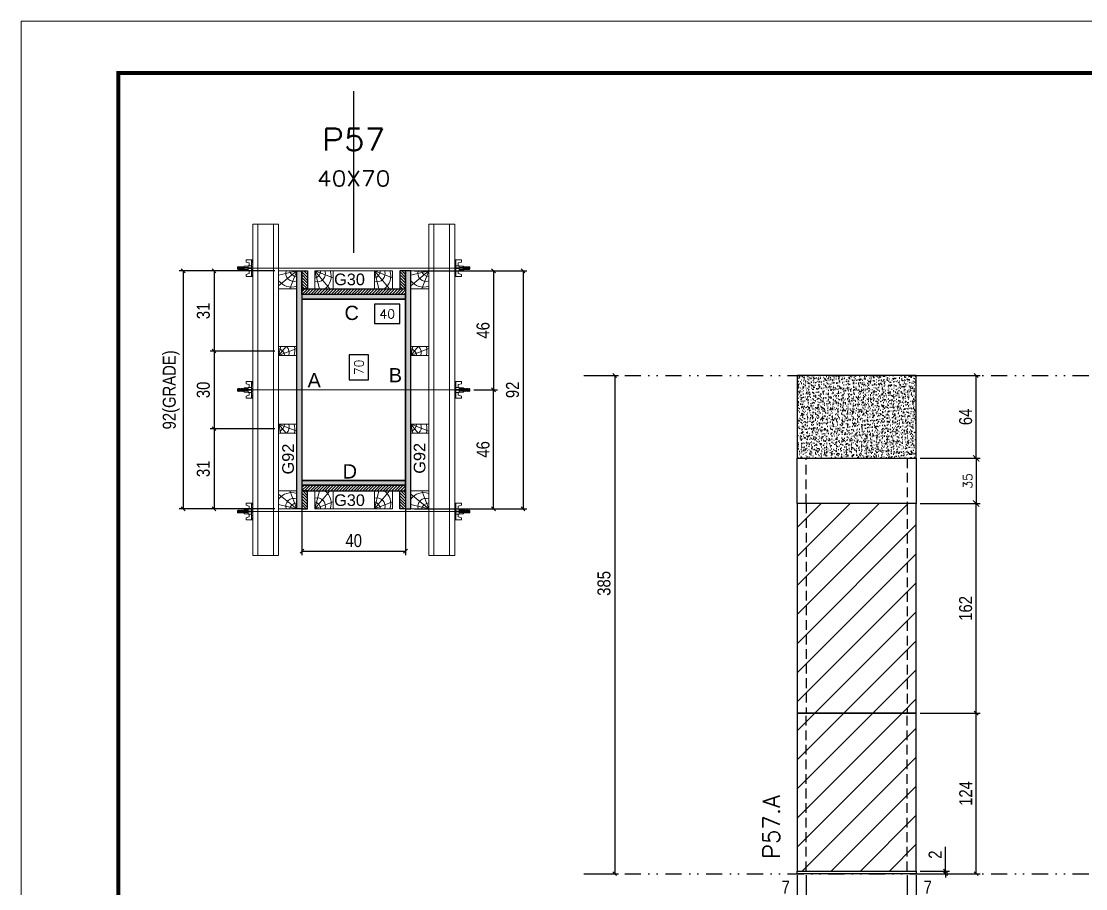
# Model space of a CAD drawing. Extents: x 1945 to 10875, y -3405 to 3369.
# Drawn here: x 5129 to 5951, y -1876 to -1206 of the extents above; entities that cross this region are included whole.
import ezdxf
from ezdxf.enums import TextEntityAlignment as Align

# ---------------------------------------------------------------- set-up
doc = ezdxf.new("R2010")
doc.units = 0
for name, pattern in [('DASHED', [0.75, 0.5, -0.25]), ('DIVIDE2', [0.625, 0.25, -0.125, 0, -0.125, 0, -0.125]), ('HIDDEN', [0.375, 0.25, -0.125])]:
    doc.linetypes.add(name, pattern=pattern)
for name, color, linetype in [('CHAPA', 1, 'Continuous'), ('COTA', 241, 'Continuous'), ('cotas', 4, 'Continuous'), ('FUNDOS', 1, 'Continuous'), ('MEIO_PONT', 93, 'Continuous'), ('Nível', 160, 'Continuous'), ('Painéis', 200, 'Continuous'), ('SARRAFO', 251, 'Continuous'), ('Sarrafo de Pressão', 42, 'HIDDEN'), ('Texto de Titulo', 7, 'Continuous'), ('Texto Qtd Sarr', 242, 'Continuous'), ('TEXTO_GERAL', 7, 'Continuous')]:
    doc.layers.add(name, color=color, linetype=linetype)
for name, color, linetype, lineweight in [('Folhas', 255, 'Continuous', 9), ('Hachura', 251, 'Continuous', 9), ('Madeira', 126, 'Continuous', 18), ('Perfil Metálico', 224, 'Continuous', 18), ('SARRAFO DE PRESSAO', 251, 'DASHED', 9), ('Texto Seção', 7, 'Continuous', 15)]:
    doc.layers.add(name, color=color, linetype=linetype, lineweight=lineweight)
doc.styles.add('ARIAL', font='arial.ttf')
doc.styles.add('COTA TECNICA', font='techl___.ttf', dxfattribs={"height": 10})
doc.styles.add('COTA TECNICA 2X', font='techl___.ttf', dxfattribs={"height": 10})
doc.styles.add('COTA TECNICA-50', font='techl___.ttf', dxfattribs={"height": 10})
doc.styles.add('REGUA-120', font='ROMANS.shx', dxfattribs={"height": 15})
doc.styles.add('ROMANS', font='romans.shx')
doc.styles.add('SANSSERIF', font='sas_____.pfb')
doc.dimstyles.new('COTA PAINEL-50', dxfattribs={"dimtxt": 10, "dimasz": 3, "dimexe": 3, "dimexo": 3, "dimgap": 3, "dimtad": 1, "dimdec": 1, "dimzin": 12, "dimdsep": 46, "dimtxsty": 'COTA TECNICA-50', "dimblk1": 'OBLIQUE', "dimblk2": 'OBLIQUE', "dimsah": 1, "dimcen": 0.9, "dimclrd": 4, "dimclre": 4, "dimclrt": 240, "dimadec": 1, "dimazin": 3, "dimtfac": 1, "dimtdec": 1, "dimtmove": 0, "dimatfit": 3, "dimfxl": 1, "dimtolj": 1, "dimtzin": 12, "dimarcsym": 0})
doc.dimstyles.new('Cota Paínel', dxfattribs={"dimtxt": 7, "dimasz": 5, "dimexe": 3, "dimexo": 3, "dimgap": 3, "dimtad": 1, "dimdec": 1, "dimzin": 12, "dimdsep": 46, "dimtxsty": 'ROMANS', "dimblk": 'ARCHTICK', "dimcen": 0, "dimclrd": 4, "dimclre": 4, "dimclrt": 1, "dimadec": 1, "dimazin": 3, "dimtfac": 1, "dimtdec": 1, "dimtmove": 0, "dimatfit": 3, "dimldrblk": 'OBLIQUE', "dimfxl": 1, "dimtolj": 1, "dimtzin": 12, "dimarcsym": 0})
doc.dimstyles.new('PAINEL', dxfattribs={"dimtxt": 10, "dimasz": 3, "dimexe": 3, "dimexo": 3, "dimgap": 3, "dimtad": 1, "dimdec": 1, "dimzin": 12, "dimdsep": 46, "dimtxsty": 'COTA TECNICA', "dimblk1": 'OBLIQUE', "dimblk2": 'OBLIQUE', "dimsah": 1, "dimcen": 0.9, "dimclrd": 4, "dimclre": 4, "dimclrt": 240, "dimadec": 1, "dimazin": 3, "dimtfac": 1, "dimtdec": 1, "dimtmove": 0, "dimatfit": 3, "dimfxl": 1, "dimtolj": 1, "dimtzin": 12, "dimarcsym": 0})
doc.dimstyles.new('SECAO PILAR', dxfattribs={"dimtxt": 10, "dimasz": 3, "dimexe": 3, "dimexo": 3, "dimgap": 3, "dimtad": 1, "dimdec": 1, "dimlfac": 0.5, "dimzin": 12, "dimdsep": 46, "dimtxsty": 'COTA TECNICA 2X', "dimblk1": 'OBLIQUE', "dimblk2": 'OBLIQUE', "dimsah": 1, "dimcen": 0.9, "dimclrd": 256, "dimclre": 256, "dimclrt": 256, "dimadec": 1, "dimazin": 3, "dimtfac": 1, "dimtdec": 1, "dimtmove": 0, "dimatfit": 3, "dimfxl": 1, "dimtolj": 1, "dimtzin": 12, "dimarcsym": 0})
doc.dimstyles.new('SECÇÃO 2', dxfattribs={"dimtxt": 7, "dimasz": 6, "dimexe": 0.18, "dimexo": 2, "dimgap": -4, "dimtad": 3, "dimdec": 1, "dimlfac": 0.5, "dimzin": 12, "dimdsep": 46, "dimtxsty": 'ROMANS', "dimblk": 'ARCHTICK', "dimcen": 0.09, "dimse1": 1, "dimse2": 1, "dimsd1": 1, "dimsd2": 1, "dimclrd": 180, "dimclre": 5, "dimclrt": 1, "dimadec": 0, "dimazin": 3, "dimtfac": 1, "dimtdec": 1, "dimtofl": 0, "dimtmove": 0, "dimatfit": 3, "dimldrblk": 'ARCHTICK', "dimfxl": 1, "dimtolj": 1, "dimtzin": 0, "dimarcsym": 0})
pattern_1 = [(45, (-125490.793, -33000.405), (-11.2253202, 11.2253202), [])]

# ---------------------------------------------------------------- blocks, each defined once
blk = doc.blocks.new('9999999999')
at = {"layer": 'Folhas'}
blk.add_lwpolyline([(98138.98, 34190.21), (99623.98, 34190.21), (99623.98, 35240.21), (98138.98, 35240.21)], close=True, dxfattribs=at)
at = {"layer": 'Folhas', "color": 30, "const_width": 3}
blk.add_lwpolyline([(98213.98, 34230.21), (99583.98, 34230.21), (99583.98, 35200.21), (98213.98, 35200.21)], close=True, dxfattribs=at)
blk = doc.blocks.new('titulo1')
at = {"layer": 'Defpoints', "color": 252, "linetype": 'HIDDEN', "ltscale": 2}
blk.add_line((0, 0), (0, 125), dxfattribs=at)
at = {"layer": 'Defpoints', "style": 'ROMANS', "oblique": 15}
blk.add_attdef('FOLHA', text='', height=10, dxfattribs=at).set_placement((0, 15.58), align=Align.MIDDLE_CENTER)
at = {"layer": 'Texto Qtd Sarr', "color": 3, "style": 'ROMANS', "oblique": 15}
for tag, height, p in [('TITULO', 17, (0, 71.45)), ('SEÇÃO', 12, (0, 41.55))]:
    blk.add_attdef(tag, text='', height=height, dxfattribs=at).set_placement(p, align=Align.MIDDLE_CENTER)
blk = doc.blocks.new('_Oblique')
at = {"color": 0, "linetype": 'ByBlock', "lineweight": -2}
blk.add_line((-0.5, -0.5), (0.5, 0.5), dxfattribs=at)
blk = doc.blocks.new('*D317')
at = {"layer": 'cotas', "color": 4, "linetype": 'ByBlock', "lineweight": -2, "transparency": 16777216}
for p, q in [((5566.36, -1479.64), (5590.08, -1479.64)), ((5587.08, -1479.64), (5587.08, -1864.64)), ((5566.36, -1864.64), (5590.08, -1864.64))]:
    blk.add_line(p, q, dxfattribs=at)
at = {"layer": 'Defpoints', "color": 0, "linetype": 'ByBlock', "transparency": 16777216}
for p in [(5563.36, -1479.64), (5563.36, -1864.64), (5587.08, -1864.64)]:
    blk.add_point(p, dxfattribs=at)
at = {"layer": 'cotas', "color": 4, "linetype": 'ByBlock', "lineweight": -2, "transparency": 16777216, "xscale": 3, "yscale": 3, "zscale": 3}
for p, rotation in [((5587.08, -1479.64), 90), ((5587.08, -1864.64), 270)]:
    blk.add_blockref('_Oblique', p, dxfattribs=dict(at, rotation=rotation))
at = {"layer": 'cotas', "color": 240, "linetype": 'ByBlock', "transparency": 16777216, "insert": (5578.84, -1640.3), "char_height": 10, "attachment_point": 5, "rotation": 90, "style": 'COTA TECNICA'}
blk.add_mtext('\\A1;385', dxfattribs=at)
blk = doc.blocks.new('*D90')
at = {"layer": 'COTA', "color": 180, "lineweight": -2, "transparency": 16777216}
for p, q in [((5397.01, -1463.71), (5382.01, -1463.71)), ((5382.01, -1463.71), (5382.01, -1483.05)), ((5397.01, -1483.05), (5397.01, -1463.71)), ((5382.01, -1483.05), (5397.01, -1483.05))]:
    blk.add_line(p, q, dxfattribs=at)
at = {"layer": 'Defpoints', "color": 0, "transparency": 16777216}
for p in [(5345.5, -1420.75), (5345.5, -1560.75), (5401.01, -1560.75)]:
    blk.add_point(p, dxfattribs=at)
at = {"layer": 'COTA', "color": 1, "transparency": 16777216, "insert": (5389.51, -1473.38), "char_height": 7, "attachment_point": 5, "rotation": 90, "style": 'ROMANS'}
blk.add_mtext('\\A1;70', dxfattribs=at)
blk = doc.blocks.new('_ArchTick')
at = {"color": 0, "linetype": 'ByBlock', "const_width": 0.15}
blk.add_lwpolyline([(-0.5, -0.5), (0.5, 0.5)], dxfattribs=at)
blk = doc.blocks.new('*D91')
at = {"layer": 'COTA', "lineweight": -2, "transparency": 16777216}
for p, q in [((5432.5, -1398.75), (5519.28, -1398.75)), ((5516.28, -1398.75), (5516.28, -1582.75)), ((5432.5, -1582.75), (5519.28, -1582.75))]:
    blk.add_line(p, q, dxfattribs=at)
at = {"layer": 'Defpoints', "color": 0, "transparency": 16777216}
for p in [(5429.5, -1398.75), (5429.5, -1582.75), (5516.28, -1582.75)]:
    blk.add_point(p, dxfattribs=at)
at = {"layer": 'COTA', "lineweight": -2, "transparency": 16777216, "xscale": 3, "yscale": 3, "zscale": 3}
for p, rotation in [((5516.28, -1398.75), 90), ((5516.28, -1582.75), 270)]:
    blk.add_blockref('_Oblique', p, dxfattribs=dict(at, rotation=rotation))
at = {"layer": 'COTA', "transparency": 16777216, "insert": (5508.19, -1490.75), "char_height": 10, "attachment_point": 5, "rotation": 90, "style": 'COTA TECNICA 2X'}
blk.add_mtext('\\A1;92', dxfattribs=at)
blk = doc.blocks.new('*D92')
at = {"layer": 'COTA', "lineweight": -2, "transparency": 16777216}
for p, q in [((5466.5, -1398.75), (5496.51, -1398.75)), ((5493.51, -1398.75), (5493.51, -1490.75)), ((5478.3, -1490.75), (5496.51, -1490.75))]:
    blk.add_line(p, q, dxfattribs=at)
at = {"layer": 'Defpoints', "color": 0, "transparency": 16777216}
for p in [(5463.5, -1398.75), (5475.3, -1490.75), (5493.51, -1490.75)]:
    blk.add_point(p, dxfattribs=at)
at = {"layer": 'COTA', "lineweight": -2, "transparency": 16777216, "xscale": 3, "yscale": 3, "zscale": 3}
for p, rotation in [((5493.51, -1398.75), 90), ((5493.51, -1490.75), 270)]:
    blk.add_blockref('_Oblique', p, dxfattribs=dict(at, rotation=rotation))
at = {"layer": 'COTA', "transparency": 16777216, "insert": (5485.41, -1444.75), "char_height": 10, "attachment_point": 5, "rotation": 90, "style": 'COTA TECNICA 2X'}
blk.add_mtext('\\A1;46', dxfattribs=at)
blk = doc.blocks.new('*D93')
at = {"layer": 'COTA', "lineweight": -2, "transparency": 16777216}
for p, q in [((5478.3, -1490.75), (5496.51, -1490.75)), ((5493.51, -1582.75), (5493.51, -1490.75)), ((5466.5, -1582.75), (5496.51, -1582.75))]:
    blk.add_line(p, q, dxfattribs=at)
at = {"layer": 'Defpoints', "color": 0, "transparency": 16777216}
for p in [(5475.3, -1490.75), (5493.51, -1490.75), (5463.5, -1582.75)]:
    blk.add_point(p, dxfattribs=at)
at = {"layer": 'COTA', "lineweight": -2, "transparency": 16777216, "xscale": 3, "yscale": 3, "zscale": 3}
for p, rotation in [((5493.51, -1490.75), 90), ((5493.51, -1582.75), 270)]:
    blk.add_blockref('_Oblique', p, dxfattribs=dict(at, rotation=rotation))
at = {"layer": 'COTA', "transparency": 16777216, "insert": (5485.41, -1536.75), "char_height": 10, "attachment_point": 5, "rotation": 90, "style": 'COTA TECNICA 2X'}
blk.add_mtext('\\A1;46', dxfattribs=at)
blk = doc.blocks.new('*D94')
at = {"layer": 'COTA', "color": 180, "lineweight": -2, "transparency": 16777216}
for p, q in [((5421, -1424.54), (5401.67, -1424.54)), ((5401.67, -1424.54), (5401.67, -1439.54)), ((5421, -1439.54), (5421, -1424.54)), ((5401.67, -1439.54), (5421, -1439.54))]:
    blk.add_line(p, q, dxfattribs=at)
at = {"layer": 'Defpoints', "color": 0, "transparency": 16777216}
for p in [(5345.5, -1420.75), (5425.5, -1420.75), (5425.5, -1443.54)]:
    blk.add_point(p, dxfattribs=at)
at = {"layer": 'COTA', "color": 1, "transparency": 16777216, "insert": (5411.34, -1432.04), "char_height": 7, "attachment_point": 5, "style": 'ROMANS'}
blk.add_mtext('\\A1;40', dxfattribs=at)
blk = doc.blocks.new('PONTALETE')
at = {"layer": 'Madeira'}
for q in [(2.71, 7), (7, 5.76), (7, 1.74)]:
    blk.add_line((0, 0), q, dxfattribs=at)
blk.add_lwpolyline([(0, 0), (7, 0), (7, 7), (0, 7)], close=True, dxfattribs=at)
for centre, radius, start, end in [((2.04, 0.06), 6.23, 37.2818, 109.0913), ((1.09, 0.9), 3.19, 343.603, 109.9847), ((-0.21, -0.78), 3.09, 14.6322, 86.0383)]:
    blk.add_arc(centre, radius, start, end, dxfattribs=at)
blk = doc.blocks.new('*D95')
at = {"layer": 'COTA', "lineweight": -2, "transparency": 16777216}
for p, q in [((5324.5, -1398.75), (5250.73, -1398.75)), ((5253.73, -1398.75), (5253.73, -1582.75)), ((5324.5, -1582.75), (5250.73, -1582.75))]:
    blk.add_line(p, q, dxfattribs=at)
at = {"layer": 'Defpoints', "color": 0, "transparency": 16777216}
for p in [(5327.5, -1398.75), (5253.73, -1582.75), (5327.5, -1582.75)]:
    blk.add_point(p, dxfattribs=at)
at = {"layer": 'COTA', "lineweight": -2, "transparency": 16777216, "xscale": 3, "yscale": 3, "zscale": 3}
for p, rotation in [((5253.73, -1398.75), 90), ((5253.73, -1582.75), 270)]:
    blk.add_blockref('_Oblique', p, dxfattribs=dict(at, rotation=rotation))
at = {"layer": 'COTA', "transparency": 16777216, "insert": (5244.5, -1490.75), "char_height": 10, "attachment_point": 5, "rotation": 90, "style": 'COTA TECNICA 2X'}
blk.add_mtext('\\A1;92(GRADE)', dxfattribs=at)
blk = doc.blocks.new('MEIO PONTALETE')
at = {"layer": 'Madeira'}
for q in [(2.71, 7), (3.5, 2.88), (3.5, 0.87)]:
    blk.add_line((0, 0), q, dxfattribs=at)
blk.add_lwpolyline([(0, 0), (3.5, 0), (3.5, 7), (0, 7)], close=True, dxfattribs=at)
for centre, radius, start, end in [((2.04, 0.06), 6.23, 76.4499, 109.0913), ((1.09, 0.9), 3.19, 40.9063, 109.9847), ((-0.21, -0.78), 3.09, 14.6322, 86.0383)]:
    blk.add_arc(centre, radius, start, end, dxfattribs=at)
blk = doc.blocks.new('*D96')
at = {"layer": 'COTA', "lineweight": -2, "transparency": 16777216}
for p, q in [((5324.5, -1520.75), (5274.57, -1520.75)), ((5277.57, -1520.75), (5277.57, -1582.75)), ((5324.5, -1582.75), (5274.57, -1582.75))]:
    blk.add_line(p, q, dxfattribs=at)
at = {"layer": 'Defpoints', "color": 0, "transparency": 16777216}
for p in [(5327.5, -1520.75), (5277.57, -1582.75), (5327.5, -1582.75)]:
    blk.add_point(p, dxfattribs=at)
at = {"layer": 'COTA', "lineweight": -2, "transparency": 16777216, "xscale": 3, "yscale": 3, "zscale": 3}
for p, rotation in [((5277.57, -1520.75), 90), ((5277.57, -1582.75), 270)]:
    blk.add_blockref('_Oblique', p, dxfattribs=dict(at, rotation=rotation))
at = {"layer": 'COTA', "transparency": 16777216, "insert": (5269.35, -1551.75), "char_height": 10, "attachment_point": 5, "rotation": 90, "style": 'COTA TECNICA 2X'}
blk.add_mtext('\\A1;31', dxfattribs=at)
blk = doc.blocks.new('C')
at = {"layer": 'Hachura', "color": 0}
for p, q in [((0, 3.22), (0, -3.22)), ((0.45, 3.22), (0, 3.22)), ((0.46, 3.16), (0, 3.16)), ((0.46, 3.05), (0, 3.05)), ((0.46, 2.88), (0, 2.88)), ((0, 2.75), (0, -1.16)), ((0.46, 2.65), (0, 2.65)), ((0.46, 2.23), (0, 2.23)), ((0.46, 1.51), (0, 1.51)), ((0.39, 0.49), (0.17, 0.49)), ((0.45, -3.23), (0.45, 3.22)), ((0.45, 3.22), (2.58, 3.22)), ((1.74, 0.97), (0.45, 0.97)), ((1.45, 0.1), (0.45, 0.1)), ((1.35, 1.94), (1.35, 0.96)), ((2.58, 2.39), (1.47, 2.09)), ((1.74, -0.97), (1.74, 0.97)), ((1.74, 0.97), (1.74, 0.84)), ((1.74, 0.97), (1.74, 0.84)), ((1.74, 0.84), (3.35, 0.84)), ((3.35, 0.45), (1.74, 0.45)), ((2.58, 3.22), (2.58, 2.39)), ((3.32, 0.84), (3.32, -0.84)), ((3.35, 0.84), (3.35, -0.84)), ((3.68, 0.45), (3.35, 0.45)), ((3.84, -0.52), (3.35, 0.45)), ((3.35, 0.06), (3.67, -0.57)), ((3.68, 0.45), (4.16, -0.52)), ((3.72, 0.5), (4.25, -0.57)), ((4.37, -0.55), (3.83, 0.53)), ((4.15, 0.45), (3.93, 0.45)), ((4.42, -0.52), (3.93, 0.45)), ((4.15, 0.45), (4.26, 0.45)), ((4.26, 0.45), (4.74, -0.52)), ((4.3, 0.5), (4.83, -0.57)), ((4.95, -0.55), (4.41, 0.53)), ((4.51, 0.45), (4.84, 0.45)), ((5, -0.52), (4.51, 0.45)), ((4.84, 0.45), (5.32, -0.52)), ((4.88, 0.5), (5.41, -0.57)), ((5.53, -0.55), (4.99, 0.53)), ((5.58, -0.52), (5.09, 0.45)), ((5.42, 0.45), (5.09, 0.45)), ((5.58, -0.52), (5.09, 0.45)), ((5.42, 0.45), (5.74, -0.19)), ((5.46, 0.5), (5.74, -0.07)), ((5.74, 0.19), (5.57, 0.53)), ((5.74, 0.32), (5.68, 0.45)), ((5.68, 0.45), (5.74, 0.45)), ((5.74, 0.45), (5.9, 0.29)), ((5.74, 0.45), (5.74, -0.52)), ((5.9, -0.36), (5.9, 0.29)), ((0.45, 0), (0, 0)), ((0.46, -1.52), (0, -1.52)), ((0.46, -2.23), (0, -2.23)), ((0.46, -2.65), (0, -2.65)), ((0.46, -2.88), (0, -2.88)), ((0.46, -3.05), (0, -3.05)), ((0.46, -3.16), (0, -3.16)), ((0, -3.22), (2.57, -3.22)), ((0.08, -0.48), (0.29, -0.48)), ((0.29, -0.48), (0.4, -0.48)), ((0.45, 0), (0.45, -0.97)), ((0.45, -0.16), (1.45, -0.16)), ((0.45, -0.65), (0.45, -0.32)), ((0.45, -3.23), (0.45, -0.65)), ((0.45, -0.97), (1.74, -0.97)), ((1.35, -1.94), (1.35, -0.97)), ((2.58, -2.39), (1.47, -2.1)), ((3.35, -0.32), (1.74, -0.32)), ((3.35, -0.84), (1.74, -0.84)), ((2.58, -3.23), (2.58, -2.39)), ((3.35, -0.07), (3.58, -0.52)), ((3.35, -0.52), (3.58, -0.52)), ((3.84, -0.52), (4.16, -0.52)), ((4.42, -0.52), (4.74, -0.52)), ((4.63, -0.52), (4.74, -0.52)), ((5, -0.52), (5.32, -0.52)), ((5.58, -0.52), (5.74, -0.52)), ((5.74, -0.52), (5.9, -0.36)), ((5.74, -0.52), (5.74, -0.52))]:
    blk.add_line(p, q, dxfattribs=at)
for centre, radius, start, end in [((1.52, 1.94), 0.161, 104.7436, 180), ((1.44, -0.03), 0.129, 272.695, 87.305), ((3.81, 0.39), 0.143, 25.5688, 154.4312), ((4.39, 0.39), 0.143, 25.5688, 154.4312), ((4.97, 0.39), 0.143, 25.5688, 154.4312), ((5.55, 0.39), 0.143, 25.5688, 154.4312), ((0.17, -0.37), 0.174, 221.744, 317.8592), ((1.52, -1.94), 0.161, 180, 255.2564), ((3.71, -0.4), 0.174, 222.1408, 318.256), ((4.29, -0.4), 0.174, 222.1408, 318.256), ((4.87, -0.4), 0.174, 222.1408, 318.256), ((5.45, -0.4), 0.174, 222.1408, 318.256), ((5.61, -0.4), 0.174, 317.8592, 318.256)]:
    blk.add_arc(centre, radius, start, end, dxfattribs=at)
blk = doc.blocks.new('*D97')
at = {"layer": 'COTA', "lineweight": -2, "transparency": 16777216}
for p, q in [((5324.5, -1398.75), (5274.57, -1398.75)), ((5277.57, -1398.75), (5277.57, -1460.75)), ((5324.5, -1460.75), (5274.57, -1460.75))]:
    blk.add_line(p, q, dxfattribs=at)
at = {"layer": 'Defpoints', "color": 0, "transparency": 16777216}
for p in [(5327.5, -1398.75), (5277.57, -1460.75), (5327.5, -1460.75)]:
    blk.add_point(p, dxfattribs=at)
at = {"layer": 'COTA', "lineweight": -2, "transparency": 16777216, "xscale": 3, "yscale": 3, "zscale": 3}
for p, rotation in [((5277.57, -1398.75), 90), ((5277.57, -1460.75), 270)]:
    blk.add_blockref('_Oblique', p, dxfattribs=dict(at, rotation=rotation))
at = {"layer": 'COTA', "transparency": 16777216, "insert": (5269.35, -1429.75), "char_height": 10, "attachment_point": 5, "rotation": 90, "style": 'COTA TECNICA 2X'}
blk.add_mtext('\\A1;31', dxfattribs=at)
blk = doc.blocks.new('*D98')
at = {"layer": 'COTA', "lineweight": -2, "transparency": 16777216}
for p, q in [((5324.5, -1460.75), (5274.57, -1460.75)), ((5277.57, -1460.75), (5277.57, -1520.75)), ((5324.5, -1520.75), (5274.57, -1520.75))]:
    blk.add_line(p, q, dxfattribs=at)
at = {"layer": 'Defpoints', "color": 0, "transparency": 16777216}
for p in [(5327.5, -1460.75), (5277.57, -1520.75), (5327.5, -1520.75)]:
    blk.add_point(p, dxfattribs=at)
at = {"layer": 'COTA', "lineweight": -2, "transparency": 16777216, "xscale": 3, "yscale": 3, "zscale": 3}
for p, rotation in [((5277.57, -1460.75), 90), ((5277.57, -1520.75), 270)]:
    blk.add_blockref('_Oblique', p, dxfattribs=dict(at, rotation=rotation))
at = {"layer": 'COTA', "transparency": 16777216, "insert": (5269.35, -1490.75), "char_height": 10, "attachment_point": 5, "rotation": 90, "style": 'COTA TECNICA 2X'}
blk.add_mtext('\\A1;30', dxfattribs=at)
blk = doc.blocks.new('*D309')
at = {"layer": 'COTA', "lineweight": -2, "transparency": 16777216}
for p, q in [((5345.5, -1567.35), (5345.5, -1618.38)), ((5425.5, -1567.35), (5425.5, -1618.38)), ((5345.5, -1615.38), (5425.5, -1615.38))]:
    blk.add_line(p, q, dxfattribs=at)
at = {"layer": 'Defpoints', "color": 0, "transparency": 16777216}
for p in [(5345.5, -1564.35), (5425.5, -1564.35), (5425.5, -1615.38)]:
    blk.add_point(p, dxfattribs=at)
at = {"layer": 'COTA', "lineweight": -2, "transparency": 16777216, "xscale": 3, "yscale": 3, "zscale": 3, "rotation": 180}
blk.add_blockref('_Oblique', (5345.5, -1615.38), dxfattribs=at)
at = {"layer": 'COTA', "lineweight": -2, "transparency": 16777216, "xscale": 3, "yscale": 3, "zscale": 3}
blk.add_blockref('_Oblique', (5425.5, -1615.38), dxfattribs=at)
at = {"layer": 'COTA', "transparency": 16777216, "insert": (5385.5, -1607.28), "char_height": 10, "attachment_point": 5, "style": 'COTA TECNICA 2X'}
blk.add_mtext('\\A1;40', dxfattribs=at)
blk = doc.blocks.new('*D396')
at = {"layer": 'COTA', "color": 4, "lineweight": -2, "transparency": 16777216}
for p, q in [((5728.07, -1865.64), (5728.07, -1919.82)), ((5820.07, -1865.64), (5820.07, -1919.82)), ((5728.07, -1916.82), (5820.07, -1916.82))]:
    blk.add_line(p, q, dxfattribs=at)
at = {"layer": 'Defpoints', "color": 0, "transparency": 16777216}
for p in [(5728.07, -1862.64), (5820.07, -1862.64), (5820.07, -1916.82)]:
    blk.add_point(p, dxfattribs=at)
at = {"layer": 'COTA', "color": 4, "lineweight": -2, "transparency": 16777216, "xscale": 3, "yscale": 3, "zscale": 3, "rotation": 180}
blk.add_blockref('_Oblique', (5728.07, -1916.82), dxfattribs=at)
at = {"layer": 'COTA', "color": 4, "lineweight": -2, "transparency": 16777216, "xscale": 3, "yscale": 3, "zscale": 3}
blk.add_blockref('_Oblique', (5820.07, -1916.82), dxfattribs=at)
at = {"layer": 'COTA', "color": 240, "transparency": 16777216, "insert": (5774.07, -1908.73), "char_height": 10, "attachment_point": 5, "style": 'COTA TECNICA'}
blk.add_mtext('\\A1;92', dxfattribs=at)
blk = doc.blocks.new('*D397')
at = {"layer": 'COTA', "color": 4, "lineweight": -2, "transparency": 16777216}
for p, q in [((5823.07, -1479.64), (5869.31, -1479.64)), ((5866.31, -1543.64), (5866.31, -1479.64)), ((5823.07, -1543.64), (5869.31, -1543.64))]:
    blk.add_line(p, q, dxfattribs=at)
at = {"layer": 'Defpoints', "color": 0, "transparency": 16777216}
for p in [(5820.07, -1479.64), (5866.31, -1479.64), (5820.07, -1543.64)]:
    blk.add_point(p, dxfattribs=at)
at = {"layer": 'COTA', "color": 4, "lineweight": -2, "transparency": 16777216, "xscale": 3, "yscale": 3, "zscale": 3}
for p, rotation in [((5866.31, -1479.64), 90), ((5866.31, -1543.64), 270)]:
    blk.add_blockref('_Oblique', p, dxfattribs=dict(at, rotation=rotation))
at = {"layer": 'COTA', "color": 240, "transparency": 16777216, "insert": (5858.2, -1511.64), "char_height": 10, "attachment_point": 5, "rotation": 90, "style": 'COTA TECNICA'}
blk.add_mtext('\\A1;64', dxfattribs=at)
blk = doc.blocks.new('*D398')
at = {"layer": 'COTA', "color": 4, "lineweight": -2, "transparency": 16777216}
for p, q in [((5823.07, -1740.64), (5869.31, -1740.64)), ((5866.31, -1864.64), (5866.31, -1740.64)), ((5823.07, -1864.64), (5869.31, -1864.64))]:
    blk.add_line(p, q, dxfattribs=at)
at = {"layer": 'Defpoints', "color": 0, "transparency": 16777216}
for p in [(5820.07, -1740.64), (5866.31, -1740.64), (5820.07, -1864.64)]:
    blk.add_point(p, dxfattribs=at)
at = {"layer": 'COTA', "color": 4, "lineweight": -2, "transparency": 16777216, "xscale": 3, "yscale": 3, "zscale": 3}
for p, rotation in [((5866.31, -1740.64), 90), ((5866.31, -1864.64), 270)]:
    blk.add_blockref('_Oblique', p, dxfattribs=dict(at, rotation=rotation))
at = {"layer": 'COTA', "color": 240, "transparency": 16777216, "insert": (5858.23, -1802.64), "char_height": 10, "attachment_point": 5, "rotation": 90, "style": 'COTA TECNICA-50'}
blk.add_mtext('\\A1;124', dxfattribs=at)
blk = doc.blocks.new('*D399')
at = {"layer": 'COTA', "color": 4, "lineweight": -2, "transparency": 16777216}
for p, q in [((5842.59, -1862.64), (5842.59, -1843.84)), ((5823.07, -1862.64), (5845.59, -1862.64)), ((5823.07, -1864.64), (5845.59, -1864.64)), ((5842.59, -1864.64), (5842.59, -1862.64)), ((5842.59, -1864.64), (5842.59, -1867.64))]:
    blk.add_line(p, q, dxfattribs=at)
at = {"layer": 'Defpoints', "color": 0, "transparency": 16777216}
for p in [(5820.07, -1862.64), (5820.07, -1864.64), (5842.59, -1864.64)]:
    blk.add_point(p, dxfattribs=at)
at = {"layer": 'COTA', "color": 4, "lineweight": -2, "transparency": 16777216, "xscale": 3, "yscale": 3, "zscale": 3}
for p, rotation in [((5842.59, -1862.64), 270), ((5842.59, -1864.64), 90)]:
    blk.add_blockref('_Oblique', p, dxfattribs=dict(at, rotation=rotation))
at = {"layer": 'COTA', "color": 240, "transparency": 16777216, "insert": (5834.59, -1849.9), "char_height": 10, "attachment_point": 5, "rotation": 90, "style": 'COTA TECNICA-50'}
blk.add_mtext('\\A1;2', dxfattribs=at)
blk = doc.blocks.new('*D400')
at = {"layer": 'COTA', "color": 4, "lineweight": -2, "transparency": 16777216}
for p, q in [((5735.07, -1865.64), (5735.07, -1886.15)), ((5728.07, -1867.64), (5728.07, -1886.15)), ((5728.07, -1883.15), (5713.34, -1883.15)), ((5735.07, -1883.15), (5728.07, -1883.15))]:
    blk.add_line(p, q, dxfattribs=at)
at = {"layer": 'Defpoints', "color": 0, "transparency": 16777216}
for p in [(5728.07, -1864.64), (5735.07, -1862.64), (5728.07, -1883.15)]:
    blk.add_point(p, dxfattribs=at)
at = {"layer": 'COTA', "color": 4, "lineweight": -2, "transparency": 16777216, "xscale": 3, "yscale": 3, "zscale": 3, "rotation": 180}
blk.add_blockref('_Oblique', (5728.07, -1883.15), dxfattribs=at)
at = {"layer": 'COTA', "color": 4, "lineweight": -2, "transparency": 16777216, "xscale": 3, "yscale": 3, "zscale": 3}
blk.add_blockref('_Oblique', (5735.07, -1883.15), dxfattribs=at)
at = {"layer": 'COTA', "color": 240, "transparency": 16777216, "insert": (5719.2, -1875.08), "char_height": 10, "attachment_point": 5, "style": 'COTA TECNICA-50'}
blk.add_mtext('\\A1;7', dxfattribs=at)
blk = doc.blocks.new('*D401')
at = {"layer": 'COTA', "color": 4, "lineweight": -2, "transparency": 16777216}
for p, q in [((5813.07, -1865.64), (5813.07, -1886.15)), ((5820.07, -1867.64), (5820.07, -1886.15)), ((5813.07, -1883.15), (5820.07, -1883.15)), ((5820.07, -1883.15), (5834.8, -1883.15))]:
    blk.add_line(p, q, dxfattribs=at)
at = {"layer": 'Defpoints', "color": 0, "transparency": 16777216}
for p in [(5813.07, -1862.64), (5820.07, -1864.64), (5820.07, -1883.15)]:
    blk.add_point(p, dxfattribs=at)
at = {"layer": 'COTA', "color": 4, "lineweight": -2, "transparency": 16777216, "xscale": 3, "yscale": 3, "zscale": 3, "rotation": 180}
blk.add_blockref('_Oblique', (5813.07, -1883.15), dxfattribs=at)
at = {"layer": 'COTA', "color": 4, "lineweight": -2, "transparency": 16777216, "xscale": 3, "yscale": 3, "zscale": 3}
blk.add_blockref('_Oblique', (5820.07, -1883.15), dxfattribs=at)
at = {"layer": 'COTA', "color": 240, "transparency": 16777216, "insert": (5828.93, -1875.08), "char_height": 10, "attachment_point": 5, "style": 'COTA TECNICA-50'}
blk.add_mtext('\\A1;7', dxfattribs=at)
blk = doc.blocks.new('*D423')
at = {"layer": 'Defpoints', "color": 0, "linetype": 'ByBlock', "transparency": 16777216}
for p in [(5820.07, -1578.64), (5866.31, -1578.64), (5820.07, -1740.64)]:
    blk.add_point(p, dxfattribs=at)
at = {"layer": 'FUNDOS', "color": 4, "linetype": 'ByBlock', "lineweight": -2, "transparency": 16777216}
for p, q in [((5823.07, -1578.64), (5869.31, -1578.64)), ((5866.31, -1740.64), (5866.31, -1578.64)), ((5823.07, -1740.64), (5869.31, -1740.64))]:
    blk.add_line(p, q, dxfattribs=at)
at = {"layer": 'FUNDOS', "color": 4, "linetype": 'ByBlock', "lineweight": -2, "transparency": 16777216, "xscale": 3, "yscale": 3, "zscale": 3}
for p, rotation in [((5866.31, -1578.64), 90), ((5866.31, -1740.64), 270)]:
    blk.add_blockref('_Oblique', p, dxfattribs=dict(at, rotation=rotation))
at = {"layer": 'FUNDOS', "color": 240, "linetype": 'ByBlock', "transparency": 16777216, "insert": (5858.2, -1659.64), "char_height": 10, "attachment_point": 5, "rotation": 90, "style": 'COTA TECNICA'}
blk.add_mtext('\\A1;162', dxfattribs=at)
blk = doc.blocks.new('*D420')
at = {"layer": 'COTA', "color": 4, "lineweight": -2, "transparency": 16777216}
for p, q in [((5823.07, -1543.64), (5869.31, -1543.64)), ((5866.31, -1543.64), (5866.31, -1578.64)), ((5823.07, -1578.64), (5869.31, -1578.64))]:
    blk.add_line(p, q, dxfattribs=at)
at = {"layer": 'Defpoints', "color": 0, "transparency": 16777216}
for p in [(5820.07, -1543.64), (5820.07, -1578.64), (5866.31, -1578.64)]:
    blk.add_point(p, dxfattribs=at)
at = {"layer": 'COTA', "color": 4, "lineweight": -2, "transparency": 16777216, "xscale": 5, "yscale": 5, "zscale": 5}
for p, rotation in [((5866.31, -1543.64), 90), ((5866.31, -1578.64), 270)]:
    blk.add_blockref('_ArchTick', p, dxfattribs=dict(at, rotation=rotation))
at = {"layer": 'COTA', "color": 1, "transparency": 16777216, "insert": (5859.81, -1561.14), "char_height": 7, "attachment_point": 5, "rotation": 90, "style": 'ROMANS'}
blk.add_mtext('\\A1;35', dxfattribs=at)

msp = doc.modelspace()

# ---------------------------------------------------------------- hatches: boundary and pattern name
at = {"layer": 'COTA', "linetype": 'ByBlock'}
h = msp.add_hatch(dxfattribs=at)
h.set_pattern_fill('AR-CONC', color=256, scale=0.03)
h.set_pattern_definition([(50, (-125375.017, -28368.905), (5.46554007, -0.47817257), [0.5715, -6.2865]), (355, (-125375.017, -28368.905), (-1.05730264, 5.73170536), [0.4572, -5.02921753]), (100.4514447, (-125374.5613, -28368.945), (4.40823741, 5.25353256), [0.48570026, -5.34270734]), (46.1842, (-125375.017, -28367.381), (8.13237123, -1.26126984), [0.85725, -9.42975]), (96.6355576, (-125374.339, -28367.486), (7.122124, 7.42278374), [0.7285507, -8.01406824]), (351.184151, (-125375.017, -28367.381), (7.122124, 7.42278374), [0.685799, -7.54379196]), (21, (-125374.255, -28367.762), (4.54843174, -3.06795595), [0.5715, -6.2865]), (326, (-125374.255, -28367.762), (1.85406085, 5.52563898), [0.4572, -5.0292]), (71.451445, (-125373.876, -28368.0176), (6.40249258, 2.45768307), [0.48570026, -5.34269813]), (37.5, (-125375.0168, -28368.905), (0.092658098, 2.536651166), [0, -4.96824, 0, -5.1054, 0, -5.04825]), (7.5, (-125375.0168, -28368.905), (2.004589875, 3.005417245), [0, -2.91084, 0, -4.85394, 0, -1.92405]), (327.5, (-125376.716, -28368.905), (4.067717855, -0.17186232), [0, -1.905, 0, -5.9436, 0, -7.8867]), (317.5, (-125377.478, -28368.905), (4.44387544, 0.76279473), [0, -2.4765, 0, -3.94716, 0, -5.6007])])
h.paths.add_polyline_path([(5728.07, -1543.64), (5820.07, -1543.64), (5820.07, -1479.64), (5728.07, -1479.64)])
at = {"layer": 'Hachura'}
h = msp.add_hatch(color=256, dxfattribs=at)
h.dxf.hatch_style = 1
h.paths.add_polyline_path([(5345.5, -1582.75), (5341.5, -1582.75), (5341.5, -1398.75), (5345.5, -1398.75)])
h = msp.add_hatch(color=256, dxfattribs=at)
h.dxf.hatch_style = 1
h.paths.add_polyline_path([(5345.5, -1582.75), (5341.5, -1582.75), (5341.5, -1398.75), (5345.5, -1398.75)])
h = msp.add_hatch(dxfattribs=at)
h.set_pattern_fill('ANSI31', color=256, scale=0.5, angle=90, style=0)
h.set_pattern_definition([(135, (-17545.9059, 7725.2045), (-1.12253202, -1.12253202), [])])
h.paths.add_polyline_path([(5345.5, -1412.75), (5349.9, -1412.75), (5349.9, -1398.75), (5345.5, -1398.75)])
h = msp.add_hatch(dxfattribs=at)
h.set_pattern_fill('ANSI31', color=256, scale=0.5, angle=90, style=0)
h.set_pattern_definition([(135, (-17503.9059, 7725.2045), (-1.12253202, -1.12253202), [])])
h.paths.add_polyline_path([(5425.5, -1412.75), (5421.1, -1412.75), (5421.1, -1398.75), (5425.5, -1398.75)])
h = msp.add_hatch(color=256, dxfattribs=at)
h.dxf.hatch_style = 1
h.paths.add_polyline_path([(5425.5, -1582.75), (5429.5, -1582.75), (5429.5, -1398.75), (5425.5, -1398.75)])
h = msp.add_hatch(color=256, dxfattribs=at)
h.dxf.hatch_style = 1
h.paths.add_polyline_path([(5425.5, -1582.75), (5429.5, -1582.75), (5429.5, -1398.75), (5425.5, -1398.75)])
h = msp.add_hatch(dxfattribs=at)
h.set_pattern_fill('ANSI31', color=256, scale=0.5, style=0)
h.set_pattern_definition([(45, (14519.4541, 21512.2608), (-1.12253202, 1.12253202), [])])
h.paths.add_polyline_path([(5425.5, -1417.15), (5425.5, -1412.75), (5345.5, -1412.75), (5345.5, -1417.15)])
h = msp.add_hatch(color=256, dxfattribs=at)
h.dxf.hatch_style = 1
h.paths.add_polyline_path([(5345.5, -1417.15), (5345.5, -1420.75), (5425.5, -1420.75), (5425.5, -1417.15)])
h = msp.add_hatch(color=256, dxfattribs=at)
h.dxf.hatch_style = 1
h.paths.add_polyline_path([(5345.5, -1417.15), (5345.5, -1420.75), (5425.5, -1420.75), (5425.5, -1417.15)])
h = msp.add_hatch(color=256, dxfattribs=at)
h.dxf.hatch_style = 1
h.paths.add_polyline_path([(5345.5, -1560.75), (5345.5, -1564.35), (5425.5, -1564.35), (5425.5, -1560.75)])
h = msp.add_hatch(color=256, dxfattribs=at)
h.dxf.hatch_style = 1
h.paths.add_polyline_path([(5345.5, -1560.75), (5345.5, -1564.35), (5425.5, -1564.35), (5425.5, -1560.75)])
h = msp.add_hatch(dxfattribs=at)
h.set_pattern_fill('ANSI31', color=256, scale=0.5, style=0)
h.set_pattern_definition([(45, (14519.4541, 21538.2608), (-1.12253202, 1.12253202), [])])
h.paths.add_polyline_path([(5425.5, -1564.35), (5425.5, -1568.75), (5345.5, -1568.75), (5345.5, -1564.35)])
h = msp.add_hatch(dxfattribs=at)
h.set_pattern_fill('ANSI31', color=256, scale=0.5, angle=90, style=0)
h.set_pattern_definition([(135, (-17545.9059, 7920.2045), (-1.12253202, -1.12253202), [])])
h.paths.add_polyline_path([(5345.5, -1568.75), (5349.9, -1568.75), (5349.9, -1582.75), (5345.5, -1582.75)])
h = msp.add_hatch(dxfattribs=at)
h.set_pattern_fill('ANSI31', color=256, scale=0.5, angle=90, style=0)
h.set_pattern_definition([(135, (-17503.9059, 7920.2045), (-1.12253202, -1.12253202), [])])
h.paths.add_polyline_path([(5425.5, -1568.75), (5421.1, -1568.75), (5421.1, -1582.75), (5425.5, -1582.75)])
at = {"layer": 'Hachura', "linetype": 'ByBlock'}
h = msp.add_hatch(dxfattribs=at)
h.set_pattern_fill('ANSI31', color=256, scale=5)
h.set_pattern_definition(pattern_1)
h.paths.add_polyline_path([(5728.07, -1740.64), (5820.07, -1740.64), (5820.07, -1578.64), (5728.07, -1578.64)])
h = msp.add_hatch(dxfattribs=at)
h.set_pattern_fill('ANSI31', color=256, scale=5)
h.set_pattern_definition(pattern_1)
h.paths.add_polyline_path([(5820.07, -1740.64), (5728.07, -1740.64), (5728.07, -1862.64), (5820.07, -1862.64)])

# ---------------------------------------------------------------- linework, layer by layer
at = {"layer": 'CHAPA'}
for points in [[(5345.5, -1582.75), (5341.5, -1582.75), (5341.5, -1398.75), (5345.5, -1398.75)], [(5345.5, -1582.75), (5341.5, -1582.75), (5341.5, -1398.75), (5345.5, -1398.75)], [(5425.5, -1582.75), (5429.5, -1582.75), (5429.5, -1398.75), (5425.5, -1398.75)], [(5425.5, -1582.75), (5429.5, -1582.75), (5429.5, -1398.75), (5425.5, -1398.75)], [(5345.5, -1417.15), (5345.5, -1420.75), (5425.5, -1420.75), (5425.5, -1417.15)], [(5345.5, -1417.15), (5345.5, -1420.75), (5425.5, -1420.75), (5425.5, -1417.15)], [(5345.5, -1560.75), (5345.5, -1564.35), (5425.5, -1564.35), (5425.5, -1560.75)], [(5345.5, -1560.75), (5345.5, -1564.35), (5425.5, -1564.35), (5425.5, -1560.75)]]:
    msp.add_lwpolyline(points, close=True, dxfattribs=at)
at = {"layer": 'COTA', "linetype": 'ByBlock'}
msp.add_lwpolyline([(5728.07, -1543.64), (5820.07, -1543.64), (5820.07, -1479.64), (5728.07, -1479.64)], close=True, dxfattribs=at)
at = {"layer": 'Hachura'}
for p, q in [((5296.7, -1396.75), (5470.5, -1396.74)), ((5296.7, -1490.75), (5470.5, -1490.76)), ((5296.7, -1584.75), (5470.5, -1584.76))]:
    msp.add_line(p, q, dxfattribs=at)
at = {"layer": 'Madeira'}
for points in [[(5341.5, -1582.75), (5327.5, -1582.75), (5327.5, -1398.75), (5341.5, -1398.75)], [(5355.51, -1398.75), (5355.51, -1412.75), (5415.5, -1412.75), (5415.5, -1398.75)], [(5429.5, -1582.75), (5443.5, -1582.75), (5443.5, -1398.75), (5429.5, -1398.75)], [(5355.51, -1582.75), (5355.51, -1568.75), (5415.5, -1568.75), (5415.5, -1582.75)]]:
    msp.add_lwpolyline(points, close=True, dxfattribs=at)
at = {"layer": 'Nível', "color": 4, "linetype": 'DIVIDE2', "ltscale": 50}
for p, q in [((5563.36, -1479.64), (6573.71, -1479.64)), ((5563.36, -1864.64), (6573.71, -1864.64))]:
    msp.add_line(p, q, dxfattribs=at)
at = {"layer": 'Painéis'}
for p, q in [((5728.07, -1543.64), (5820.07, -1543.64)), ((5728.07, -1578.64), (5728.07, -1543.64)), ((5820.07, -1543.64), (5820.07, -1578.64)), ((5820.07, -1578.64), (5728.07, -1578.64))]:
    msp.add_line(p, q, dxfattribs=at)
for points in [[(5425.5, -1420.75), (5345.5, -1420.75), (5345.5, -1560.75), (5425.5, -1560.75)], [(5728.07, -1740.64), (5820.07, -1740.64), (5820.07, -1578.64), (5728.07, -1578.64)], [(5728.07, -1862.64), (5820.07, -1862.64), (5820.07, -1740.64), (5728.07, -1740.64)], [(5728.07, -1862.64), (5820.07, -1862.64), (5820.07, -1864.64), (5728.07, -1864.64)]]:
    msp.add_lwpolyline(points, close=True, dxfattribs=at)
at = {"layer": 'Perfil Metálico'}
for points in [[(5307.5, -1618.75), (5327.5, -1618.75), (5327.5, -1362.75), (5307.5, -1362.75)], [(5323.5, -1362.75), (5311.5, -1362.75), (5311.5, -1618.75), (5323.5, -1618.75)], [(5463.5, -1618.75), (5443.5, -1618.75), (5443.5, -1362.75), (5463.5, -1362.75)], [(5447.5, -1362.75), (5459.5, -1362.75), (5459.5, -1618.75), (5447.5, -1618.75)]]:
    msp.add_lwpolyline(points, close=True, dxfattribs=at)
at = {"layer": 'SARRAFO'}
for points in [[(5349.9, -1398.75), (5349.9, -1412.75), (5345.5, -1412.75), (5345.5, -1398.75)], [(5421.1, -1398.75), (5421.1, -1412.75), (5425.5, -1412.75), (5425.5, -1398.75)], [(5345.5, -1412.75), (5425.5, -1412.75), (5425.5, -1417.15), (5345.5, -1417.15)], [(5345.5, -1568.75), (5425.5, -1568.75), (5425.5, -1564.35), (5345.5, -1564.35)], [(5349.9, -1582.75), (5349.9, -1568.75), (5345.5, -1568.75), (5345.5, -1582.75)], [(5421.1, -1582.75), (5421.1, -1568.75), (5425.5, -1568.75), (5425.5, -1582.75)]]:
    msp.add_lwpolyline(points, close=True, dxfattribs=at)
at = {"layer": 'Sarrafo de Pressão', "ltscale": 30}
for p, q in [((5735.07, -1578.64), (5735.07, -1543.64)), ((5813.07, -1543.64), (5813.07, -1578.64)), ((5735.07, -1578.64), (5735.07, -1740.64)), ((5813.07, -1579.44), (5813.07, -1740.64)), ((5735.07, -1862.64), (5735.07, -1740.64)), ((5813.07, -1862.64), (5813.07, -1740.64))]:
    msp.add_line(p, q, dxfattribs=at)

# ---------------------------------------------------------------- block references
at = {"layer": 'Hachura', "linetype": 'Continuous', "yscale": 2, "zscale": 2, "rotation": 180}
for p, xscale in [((5307.5, -1396.75), 2), ((5463.5, -1396.75), -2)]:
    msp.add_blockref('C', p, dxfattribs=dict(at, xscale=xscale))
at = {"layer": 'Hachura', "linetype": 'Continuous', "yscale": 2, "zscale": 2}
for p, xscale in [((5307.5, -1490.75), -2), ((5463.5, -1490.75), 2), ((5307.5, -1584.75), -2), ((5463.5, -1584.75), 2)]:
    msp.add_blockref('C', p, dxfattribs=dict(at, xscale=xscale))
at = {"layer": 'MEIO_PONT'}
for name, p, xscale, yscale, zscale, rotation in [('PONTALETE', (5341.5, -1398.75), 2, 2, 2, 180), ('PONTALETE', (5355.51, -1398.75), 2, 2, 2, 270), ('PONTALETE', (5401.5, -1398.75), 2, 2, 2, 270), ('PONTALETE', (5443.5, -1398.75), 2, 2, 2, 180), ('MEIO PONTALETE', (5327.5, -1464.25), -1.999999997962732, 1.999999997962732, 1.999999997962732, 270), ('MEIO PONTALETE', (5429.5, -1464.25), -1.999999997962732, 1.999999997962732, 1.999999997962732, 270), ('MEIO PONTALETE', (5327.5, -1517.25), 1.999999997962732, 1.999999997962732, 1.999999997962732, 270), ('MEIO PONTALETE', (5429.5, -1517.25), 1.999999997962732, 1.999999997962732, 1.999999997962732, 270), ('PONTALETE', (5355.51, -1582.75), -2, 2, 2, 270), ('PONTALETE', (5401.5, -1582.75), -2, 2, 2, 270)]:
    msp.add_blockref(name, p, dxfattribs=dict(at, xscale=xscale, yscale=yscale, zscale=zscale, rotation=rotation))
at = {"layer": 'MEIO_PONT', "xscale": -2, "yscale": 2, "zscale": 2}
for p in [(5341.5, -1582.75), (5443.5, -1582.75)]:
    msp.add_blockref('PONTALETE', p, dxfattribs=at)
at = {"layer": 'SARRAFO DE PRESSAO', "color": 6, "linetype": 'ByBlock'}
msp.add_blockref('9999999999', (-93010.27, -36446.13), dxfattribs=at)
at = {"layer": 'Texto Seção'}
ref = msp.add_blockref('titulo1', (5385.5, -1384.87), dxfattribs=at)
ref.add_attrib('TITULO', 'P57', dxfattribs={"layer": 'Texto de Titulo', "color": 7, "height": 17, "style": 'ROMANS', "width": 1.1}).set_placement((5385.5, -1297.37), align=Align.MIDDLE_CENTER)
ref.add_attrib('SEÇÃO', '40X70', dxfattribs={"layer": 'Texto de Titulo', "color": 7, "height": 12, "style": 'ROMANS', "width": 1.1}).set_placement((5385.5, -1327.37), align=Align.MIDDLE_CENTER)

# ---------------------------------------------------------------- texts
at = {"layer": 'Texto Seção', "insert": (5714.6, -1853.39), "char_height": 13, "width": 285.3299, "attachment_point": 7, "rotation": 90, "style": 'REGUA-120'}
msp.add_mtext('P57.A', dxfattribs=at)
at = {"layer": 'TEXTO_GERAL', "style": 'ARIAL'}
for s, p in [('C', (5383.91, -1431.25)), ('A', (5354.96, -1483.3)), ('B', (5417.68, -1479.39)), ('D', (5382.51, -1553.75))]:
    msp.add_text(s, height=11, dxfattribs=at).set_placement(p, align=Align.MIDDLE_CENTER)
at = {"layer": 'TEXTO_GERAL', "color": 0, "linetype": 'Continuous', "style": 'SANSSERIF'}
for p in [(5334.77, -1556.08), (5436.34, -1555.54)]:
    msp.add_text('G92', height=9, rotation=90, dxfattribs=at).set_placement(p, align=Align.MIDDLE_LEFT)
at = {"layer": 'TEXTO_GERAL', "color": 0, "linetype": 'Continuous', "char_height": 9, "width": 285.3299, "style": 'SANSSERIF'}
for insert, attachment_point in [((5370.36, -1400.89), 1), ((5370.36, -1580.6), 7)]:
    msp.add_mtext('G30', dxfattribs=dict(at, insert=insert, attachment_point=attachment_point))

# ---------------------------------------------------------------- dimensions: what is measured, and where the dimension line sits
at = {"layer": 'COTA'}
dim = msp.add_linear_dim(base=(5253.73, -1582.75), p1=(5327.5, -1398.75), p2=(5327.5, -1582.75), angle=270, text='<>(GRADE)', dimstyle='SECAO PILAR', dxfattribs=at)
dim.commit()
dim.dimension.update_dxf_attribs({"geometry": '*D95', "text_midpoint": (5244.5, -1490.75)})
for base, p1, p2, angle, dimstyle, picture, middle in [((5277.57, -1460.75), (5327.5, -1398.75), (5327.5, -1460.75), 270, 'SECAO PILAR', '*D97', (5269.35, -1429.75)), ((5516.28, -1582.75), (5429.5, -1398.75), (5429.5, -1582.75), 270, 'SECAO PILAR', '*D91', (5508.19, -1490.75)), ((5493.51, -1490.75), (5463.5, -1398.75), (5475.3, -1490.75), 270, 'SECAO PILAR', '*D92', (5485.41, -1444.75)), ((5277.57, -1520.75), (5327.5, -1460.75), (5327.5, -1520.75), 270, 'SECAO PILAR', '*D98', (5269.35, -1490.75)), ((5493.51, -1490.75), (5463.5, -1582.75), (5475.3, -1490.75), 90, 'SECAO PILAR', '*D93', (5485.41, -1536.75)), ((5277.57, -1582.75), (5327.5, -1520.75), (5327.5, -1582.75), 270, 'SECAO PILAR', '*D96', (5269.35, -1551.75)), ((5866.31, -1578.64), (5820.07, -1543.64), (5820.07, -1578.64), 90, 'Cota Paínel', '*D420', (5859.81, -1561.14)), ((5866.31, -1740.64), (5820.07, -1864.64), (5820.07, -1740.64), 90, 'COTA PAINEL-50', '*D398', (5858.23, -1802.64)), ((5728.07, -1883.15), (5735.07, -1862.64), (5728.07, -1864.64), 180, 'COTA PAINEL-50', '*D400', (5719.2, -1875.08))]:
    dim = msp.add_linear_dim(base=base, p1=p1, p2=p2, angle=angle, dimstyle=dimstyle, dxfattribs=at)
    dim.commit()
    dim.dimension.update_dxf_attribs({"geometry": picture, "text_midpoint": middle})
for base, p1, p2, angle, dimstyle, picture, middle in [((5401.01, -1560.75), (5345.5, -1420.75), (5345.5, -1560.75), 270, 'SECÇÃO 2', '*D90', (5401.01, -1473.38)), ((5842.59, -1864.64), (5820.07, -1862.64), (5820.07, -1864.64), 90, 'COTA PAINEL-50', '*D399', (5842.59, -1849.9))]:
    dim = msp.add_linear_dim(base=base, p1=p1, p2=p2, angle=angle, dimstyle=dimstyle, dxfattribs=at)
    dim.commit()
    dim.dimension.update_dxf_attribs({"geometry": picture, "text_midpoint": middle, "dimtype": 160})
dim = msp.add_linear_dim(base=(5425.5, -1443.54), p1=(5345.5, -1420.75), p2=(5425.5, -1420.75), dimstyle='SECÇÃO 2', dxfattribs=at)
dim.commit()
dim.dimension.update_dxf_attribs({"geometry": '*D94', "text_midpoint": (5411.34, -1443.54), "dimtype": 160})
dim = msp.add_linear_dim(base=(5866.31, -1479.64), p1=(5820.07, -1543.64), p2=(5820.07, -1479.64), angle=90, dimstyle='PAINEL', override={"dimarcsym": 2}, dxfattribs=at)
dim.commit()
dim.dimension.update_dxf_attribs({"geometry": '*D397', "text_midpoint": (5858.2, -1511.64)})
for base, p1, p2, dimstyle, picture, middle in [((5425.5, -1615.38), (5345.5, -1564.35), (5425.5, -1564.35), 'SECAO PILAR', '*D309', (5385.5, -1607.28)), ((5820.07, -1883.15), (5813.07, -1862.64), (5820.07, -1864.64), 'COTA PAINEL-50', '*D401', (5828.93, -1875.08))]:
    dim = msp.add_linear_dim(base=base, p1=p1, p2=p2, dimstyle=dimstyle, dxfattribs=at)
    dim.commit()
    dim.dimension.update_dxf_attribs({"geometry": picture, "text_midpoint": middle})
dim = msp.add_linear_dim(base=(5820.07, -1916.82), p1=(5728.07, -1862.64), p2=(5820.07, -1862.64), dimstyle='PAINEL', override={"dimarcsym": 2}, dxfattribs=at)
dim.commit()
dim.dimension.update_dxf_attribs({"geometry": '*D396', "text_midpoint": (5774.07, -1908.73)})
at = {"layer": 'cotas', "linetype": 'ByBlock'}
dim = msp.add_linear_dim(base=(5587.08, -1864.64), p1=(5563.36, -1479.64), p2=(5563.36, -1864.64), angle=90, dimstyle='PAINEL', dxfattribs=at)
dim.commit()
dim.dimension.update_dxf_attribs({"geometry": '*D317', "text_midpoint": (5587.08, -1640.3), "dimtype": 160})
at = {"layer": 'FUNDOS', "linetype": 'ByBlock'}
dim = msp.add_linear_dim(base=(5866.31, -1578.64), p1=(5820.07, -1740.64), p2=(5820.07, -1578.64), angle=90, dimstyle='PAINEL', dxfattribs=at)
dim.commit()
dim.dimension.update_dxf_attribs({"geometry": '*D423', "text_midpoint": (5858.2, -1659.64)})

doc.saveas('drawing.dxf')
